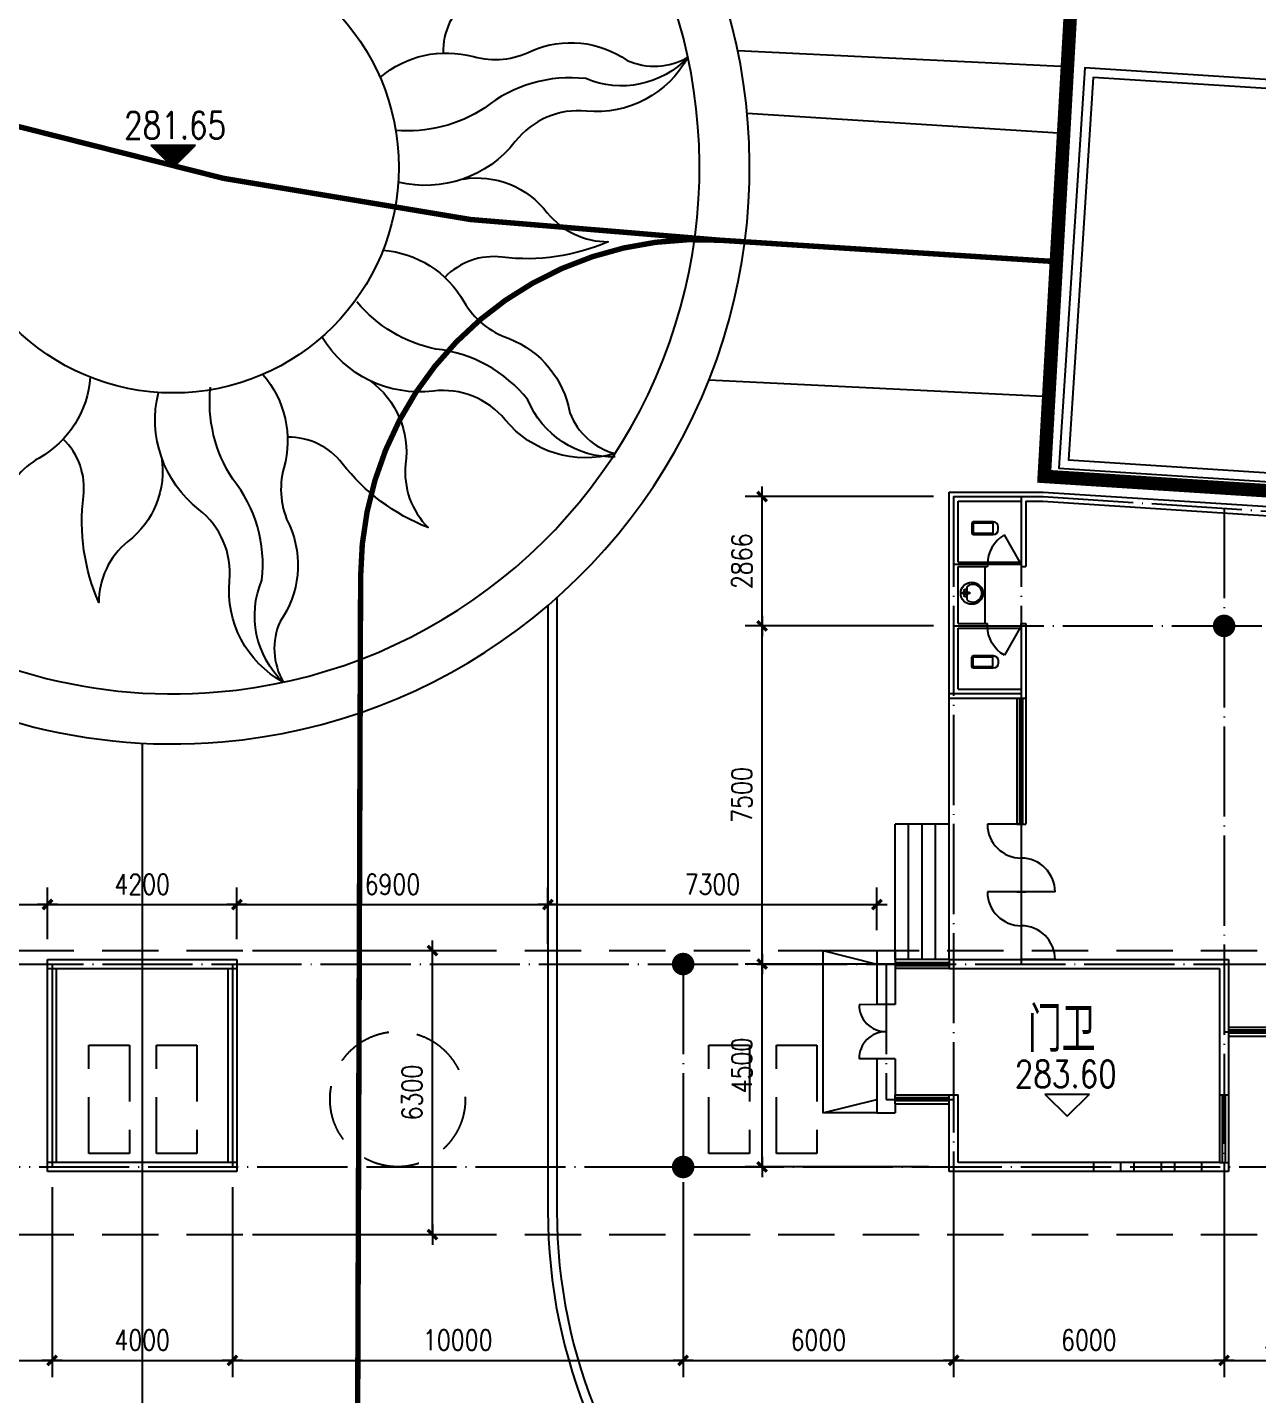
# Model space of a CAD drawing. Extents: x -335094 to -220327, y -102194 to 60595.
# Drawn here: x -275169 to -247877, y 14912 to 45235 of the extents above; entities that cross this region are included whole.
import ezdxf

# ---------------------------------------------------------------- set-up
doc = ezdxf.new("R2010")
doc.units = 0
doc.header["$LTSCALE"] = 1000
doc.header["$MEASUREMENT"] = 0
for name, pattern in [('CENTER', [2, 1.25, -0.25, 0.25, -0.25]), ('DOTE', [2.42, 2, -0.2, 0.02, -0.2]), ('HIDDEN', [0.375, 0.25, -0.125])]:
    doc.linetypes.add(name, pattern=pattern)
doc.layers.get('0').update_dxf_attribs({"linetype": 'CONTINUOUS'})
doc.layers.get('DEFPOINTS').update_dxf_attribs({"linetype": 'CONTINUOUS'})
for name, color, linetype in [('3', 84, 'CONTINUOUS'), ('BB', 5, 'CONTINUOUS'), ('COLUMN', 7, 'CONTINUOUS'), ('DOTE', 1, 'DOTE'), ('LAYER3', 12, 'CONTINUOUS'), ('LVTRY', 6, 'CONTINUOUS'), ('PUB_DIM', 84, 'CONTINUOUS'), ('PUB_TEXT', 7, 'CONTINUOUS'), ('WALL', 255, 'CONTINUOUS'), ('WINDOW', 84, 'CONTINUOUS')]:
    doc.layers.add(name, color=color, linetype=linetype)
doc.styles.add('_HZTXT', font='txt', dxfattribs={"width": 0.9, "bigfont": 'HZTXT'})
doc.styles.add('DIM_FONT', font='SIMPLEX', dxfattribs={"width": 0.8})
doc.dimstyles.new('DIMN150', dxfattribs={"dimscale": 1.5, "dimtxt": 300, "dimasz": 1, "dimexe": 250, "dimexo": 300, "dimgap": 150, "dimtad": 1, "dimdec": 0, "dimlfac": 0.05, "dimzin": 0, "dimtxsty": 'DIM_FONT', "dimblk": '_DIMX', "dimblk1": '_DIMX', "dimblk2": '_DIMX', "dimsah": 1, "dimcen": 100, "dimdle": 250, "dimclrd": 3, "dimclre": 3, "dimclrt": 7, "dimazin": 3, "dimtfac": 1, "dimtdec": 0, "dimtix": 1, "dimtmove": 0, "dimatfit": 3, "dimtolj": 1, "dimtzin": 0})

# ---------------------------------------------------------------- blocks, each defined once
blk = doc.blocks.new('_DIMX')
blk.add_line((-150, 0), (150, 0))
at = {"const_width": 50}
blk.add_lwpolyline([(-70, -70), (70, 70)], dxfattribs=at)
blk = doc.blocks.new('*D66')
at = {"color": 3, "linetype": 'BYBLOCK'}
for p, q in [((27000, 19511), (27000, 15296)), ((24002, 15671), (26999, 15671))]:
    blk.add_line(p, q, dxfattribs=at)
at = {"layer": 'DEFPOINTS', "color": 0, "linetype": 'BYBLOCK'}
for p in [(24000, 19961), (27000, 19961), (27000, 15671)]:
    blk.add_point(p, dxfattribs=at)
at = {"color": 3, "linetype": 'BYBLOCK', "xscale": 1.5, "yscale": 1.5, "zscale": 1.5, "rotation": 180}
blk.add_blockref('_DIMX', (24000, 15671), dxfattribs=at)
at = {"color": 3, "linetype": 'BYBLOCK', "xscale": 1.5, "yscale": 1.5, "zscale": 1.5}
blk.add_blockref('_DIMX', (27000, 15671), dxfattribs=at)
at = {"color": 7, "linetype": 'BYBLOCK', "insert": (25500, 16121), "char_height": 450, "attachment_point": 5, "style": 'DIM_FONT'}
blk.add_mtext('\\A1;3000', dxfattribs=at)
blk = doc.blocks.new('*D65')
at = {"color": 3, "linetype": 'BYBLOCK'}
for p, q in [((24000, 19511), (24000, 15296)), ((18002, 15671), (23999, 15671))]:
    blk.add_line(p, q, dxfattribs=at)
at = {"layer": 'DEFPOINTS', "color": 0, "linetype": 'BYBLOCK'}
for p in [(18000, 19961), (24000, 19961), (24000, 15671)]:
    blk.add_point(p, dxfattribs=at)
at = {"color": 3, "linetype": 'BYBLOCK', "xscale": 1.5, "yscale": 1.5, "zscale": 1.5, "rotation": 180}
blk.add_blockref('_DIMX', (18000, 15671), dxfattribs=at)
at = {"color": 3, "linetype": 'BYBLOCK', "xscale": 1.5, "yscale": 1.5, "zscale": 1.5}
blk.add_blockref('_DIMX', (24000, 15671), dxfattribs=at)
at = {"color": 7, "linetype": 'BYBLOCK', "insert": (21000, 16121), "char_height": 450, "attachment_point": 5, "style": 'DIM_FONT'}
blk.add_mtext('\\A1;6000', dxfattribs=at)
blk = doc.blocks.new('*D64')
at = {"color": 3, "linetype": 'BYBLOCK'}
for p, q in [((18000, 19511), (18000, 15296)), ((12002, 15671), (17999, 15671))]:
    blk.add_line(p, q, dxfattribs=at)
at = {"layer": 'DEFPOINTS', "color": 0, "linetype": 'BYBLOCK'}
for p in [(12000, 19961), (18000, 19961), (18000, 15671)]:
    blk.add_point(p, dxfattribs=at)
at = {"color": 3, "linetype": 'BYBLOCK', "xscale": 1.5, "yscale": 1.5, "zscale": 1.5, "rotation": 180}
blk.add_blockref('_DIMX', (12000, 15671), dxfattribs=at)
at = {"color": 3, "linetype": 'BYBLOCK', "xscale": 1.5, "yscale": 1.5, "zscale": 1.5}
blk.add_blockref('_DIMX', (18000, 15671), dxfattribs=at)
at = {"color": 7, "linetype": 'BYBLOCK', "insert": (15000, 16121), "char_height": 450, "attachment_point": 5, "style": 'DIM_FONT'}
blk.add_mtext('\\A1;6000', dxfattribs=at)
blk = doc.blocks.new('*D63')
at = {"color": 3, "linetype": 'BYBLOCK'}
for p, q in [((12000, 19511), (12000, 15296)), ((2001, 15671), (11999, 15671))]:
    blk.add_line(p, q, dxfattribs=at)
at = {"layer": 'DEFPOINTS', "color": 0, "linetype": 'BYBLOCK'}
for p in [(2000, 19961), (12000, 19961), (12000, 15671)]:
    blk.add_point(p, dxfattribs=at)
at = {"color": 3, "linetype": 'BYBLOCK', "xscale": 1.5, "yscale": 1.5, "zscale": 1.5, "rotation": 180}
blk.add_blockref('_DIMX', (2000, 15671), dxfattribs=at)
at = {"color": 3, "linetype": 'BYBLOCK', "xscale": 1.5, "yscale": 1.5, "zscale": 1.5}
blk.add_blockref('_DIMX', (12000, 15671), dxfattribs=at)
at = {"color": 7, "linetype": 'BYBLOCK', "insert": (7000, 16121), "char_height": 450, "attachment_point": 5, "style": 'DIM_FONT'}
blk.add_mtext('\\A1;10000', dxfattribs=at)
blk = doc.blocks.new('*D62')
at = {"color": 3, "linetype": 'BYBLOCK'}
for p, q in [((2000, 19511), (2000, 15296)), ((-1998, 15671), (1998, 15671))]:
    blk.add_line(p, q, dxfattribs=at)
at = {"layer": 'DEFPOINTS', "color": 0, "linetype": 'BYBLOCK'}
for p in [(-2000, 19961), (2000, 19961), (2000, 15671)]:
    blk.add_point(p, dxfattribs=at)
at = {"color": 3, "linetype": 'BYBLOCK', "xscale": 1.5, "yscale": 1.5, "zscale": 1.5, "rotation": 180}
blk.add_blockref('_DIMX', (-2000, 15671), dxfattribs=at)
at = {"color": 3, "linetype": 'BYBLOCK', "xscale": 1.5, "yscale": 1.5, "zscale": 1.5}
blk.add_blockref('_DIMX', (2000, 15671), dxfattribs=at)
at = {"color": 7, "linetype": 'BYBLOCK', "insert": (0, 16121), "char_height": 450, "attachment_point": 5, "style": 'DIM_FONT'}
blk.add_mtext('\\A1;4000', dxfattribs=at)
blk = doc.blocks.new('*D61')
at = {"color": 3, "linetype": 'BYBLOCK'}
for p, q in [((-2000, 19511), (-2000, 15296)), ((-11998, 15671), (-2002, 15671))]:
    blk.add_line(p, q, dxfattribs=at)
at = {"layer": 'DEFPOINTS', "color": 0, "linetype": 'BYBLOCK'}
for p in [(-2000, 19961), (-12000, 18461), (-2000, 15671)]:
    blk.add_point(p, dxfattribs=at)
at = {"color": 3, "linetype": 'BYBLOCK', "xscale": 1.5, "yscale": 1.5, "zscale": 1.5, "rotation": 180}
blk.add_blockref('_DIMX', (-12000, 15671), dxfattribs=at)
at = {"color": 3, "linetype": 'BYBLOCK', "xscale": 1.5, "yscale": 1.5, "zscale": 1.5}
blk.add_blockref('_DIMX', (-2000, 15671), dxfattribs=at)
at = {"color": 7, "linetype": 'BYBLOCK', "insert": (-7000, 16121), "char_height": 450, "attachment_point": 5, "style": 'DIM_FONT'}
blk.add_mtext('\\A1;10000', dxfattribs=at)
blk = doc.blocks.new('*D78')
at = {"color": 3, "linetype": 'BYBLOCK'}
for p, q in [((-2100, 25011), (-2100, 26156)), ((-8999, 25781), (-2102, 25781))]:
    blk.add_line(p, q, dxfattribs=at)
at = {"layer": 'DEFPOINTS', "color": 0, "linetype": 'BYBLOCK'}
for p in [(-2100, 25781), (-2100, 24561), (-9000, 22961)]:
    blk.add_point(p, dxfattribs=at)
at = {"color": 3, "linetype": 'BYBLOCK', "xscale": 1.5, "yscale": 1.5, "zscale": 1.5, "rotation": 180}
blk.add_blockref('_DIMX', (-9000, 25781), dxfattribs=at)
at = {"color": 3, "linetype": 'BYBLOCK', "xscale": 1.5, "yscale": 1.5, "zscale": 1.5}
blk.add_blockref('_DIMX', (-2100, 25781), dxfattribs=at)
at = {"color": 7, "linetype": 'BYBLOCK', "insert": (-5550, 26231), "char_height": 450, "attachment_point": 5, "style": 'DIM_FONT'}
blk.add_mtext('\\A1;6900', dxfattribs=at)
blk = doc.blocks.new('*D81')
at = {"color": 3, "linetype": 'BYBLOCK'}
for p, q in [((16300, 25211), (16300, 26156)), ((9001, 25781), (16299, 25781))]:
    blk.add_line(p, q, dxfattribs=at)
at = {"layer": 'DEFPOINTS', "color": 0, "linetype": 'BYBLOCK'}
for p in [(16300, 25781), (16300, 24761), (9000, 24461)]:
    blk.add_point(p, dxfattribs=at)
at = {"color": 3, "linetype": 'BYBLOCK', "xscale": 1.5, "yscale": 1.5, "zscale": 1.5, "rotation": 180}
blk.add_blockref('_DIMX', (9000, 25781), dxfattribs=at)
at = {"color": 3, "linetype": 'BYBLOCK', "xscale": 1.5, "yscale": 1.5, "zscale": 1.5}
blk.add_blockref('_DIMX', (16300, 25781), dxfattribs=at)
at = {"color": 7, "linetype": 'BYBLOCK', "insert": (12650, 26231), "char_height": 450, "attachment_point": 5, "style": 'DIM_FONT'}
blk.add_mtext('\\A1;7300', dxfattribs=at)
blk = doc.blocks.new('*D76')
at = {"color": 3, "linetype": 'BYBLOCK'}
for p, q in [((17550, 34827), (13377, 34827)), ((13752, 31963), (13752, 34826))]:
    blk.add_line(p, q, dxfattribs=at)
at = {"layer": 'DEFPOINTS', "color": 0, "linetype": 'BYBLOCK'}
for p in [(13752, 34827), (18000, 34827), (18000, 31961)]:
    blk.add_point(p, dxfattribs=at)
at = {"color": 3, "linetype": 'BYBLOCK', "xscale": 1.5, "yscale": 1.5, "zscale": 1.5}
for p, rotation in [((13752, 34827), 90), ((13752, 31961), 270)]:
    blk.add_blockref('_DIMX', p, dxfattribs=dict(at, rotation=rotation))
at = {"color": 7, "linetype": 'BYBLOCK', "insert": (13302, 33394), "char_height": 450, "attachment_point": 5, "rotation": 90, "style": 'DIM_FONT'}
blk.add_mtext('\\A1;2866', dxfattribs=at)
blk = doc.blocks.new('*D75')
at = {"color": 3, "linetype": 'BYBLOCK'}
for p, q in [((17550, 31961), (13377, 31961)), ((13752, 24463), (13752, 31960))]:
    blk.add_line(p, q, dxfattribs=at)
at = {"layer": 'DEFPOINTS', "color": 0, "linetype": 'BYBLOCK'}
for p in [(13752, 31961), (18000, 31961), (18000, 24461)]:
    blk.add_point(p, dxfattribs=at)
at = {"color": 3, "linetype": 'BYBLOCK', "xscale": 1.5, "yscale": 1.5, "zscale": 1.5}
for p, rotation in [((13752, 31961), 90), ((13752, 24461), 270)]:
    blk.add_blockref('_DIMX', p, dxfattribs=dict(at, rotation=rotation))
at = {"color": 7, "linetype": 'BYBLOCK', "insert": (13302, 28211), "char_height": 450, "attachment_point": 5, "rotation": 90, "style": 'DIM_FONT'}
blk.add_mtext('\\A1;7500', dxfattribs=at)
blk = doc.blocks.new('*D74')
at = {"color": 3, "linetype": 'BYBLOCK'}
for p, q in [((17550, 24461), (13377, 24461)), ((13752, 19963), (13752, 24460)), ((17450, 19961), (13377, 19961))]:
    blk.add_line(p, q, dxfattribs=at)
at = {"layer": 'DEFPOINTS', "color": 0, "linetype": 'BYBLOCK'}
for p in [(13752, 24461), (18000, 24461), (17900, 19961)]:
    blk.add_point(p, dxfattribs=at)
at = {"color": 3, "linetype": 'BYBLOCK', "xscale": 1.5, "yscale": 1.5, "zscale": 1.5}
for p, rotation in [((13752, 24461), 90), ((13752, 19961), 270)]:
    blk.add_blockref('_DIMX', p, dxfattribs=dict(at, rotation=rotation))
at = {"color": 7, "linetype": 'BYBLOCK', "insert": (13302, 22211), "char_height": 450, "attachment_point": 5, "rotation": 90, "style": 'DIM_FONT'}
blk.add_mtext('\\A1;4500', dxfattribs=at)
blk = doc.blocks.new('*D82')
at = {"color": 3, "linetype": 'BYBLOCK'}
for p, q in [((2450, 24761), (6812, 24761)), ((6437, 18463), (6437, 24760)), ((2450, 18461), (6812, 18461))]:
    blk.add_line(p, q, dxfattribs=at)
at = {"layer": 'DEFPOINTS', "color": 0, "linetype": 'BYBLOCK'}
for p in [(2000, 24761), (6437, 24761), (2000, 18461)]:
    blk.add_point(p, dxfattribs=at)
at = {"color": 3, "linetype": 'BYBLOCK', "xscale": 1.5, "yscale": 1.5, "zscale": 1.5}
for p, rotation in [((6437, 24761), 90), ((6437, 18461), 270)]:
    blk.add_blockref('_DIMX', p, dxfattribs=dict(at, rotation=rotation))
at = {"color": 7, "linetype": 'BYBLOCK', "insert": (5987, 21611), "char_height": 450, "attachment_point": 5, "rotation": 90, "style": 'DIM_FONT'}
blk.add_mtext('\\A1;6300', dxfattribs=at)
blk = doc.blocks.new('*D80')
at = {"color": 3, "linetype": 'BYBLOCK'}
for p, q in [((9000, 24911), (9000, 26156)), ((2101, 25781), (8998, 25781))]:
    blk.add_line(p, q, dxfattribs=at)
at = {"layer": 'DEFPOINTS', "color": 0, "linetype": 'BYBLOCK'}
for p in [(9000, 25781), (2100, 24561), (9000, 24461)]:
    blk.add_point(p, dxfattribs=at)
at = {"color": 3, "linetype": 'BYBLOCK', "xscale": 1.5, "yscale": 1.5, "zscale": 1.5, "rotation": 180}
blk.add_blockref('_DIMX', (2100, 25781), dxfattribs=at)
at = {"color": 3, "linetype": 'BYBLOCK', "xscale": 1.5, "yscale": 1.5, "zscale": 1.5}
blk.add_blockref('_DIMX', (9000, 25781), dxfattribs=at)
at = {"color": 7, "linetype": 'BYBLOCK', "insert": (5550, 26231), "char_height": 450, "attachment_point": 5, "style": 'DIM_FONT'}
blk.add_mtext('\\A1;6900', dxfattribs=at)
blk = doc.blocks.new('*D79')
at = {"color": 3, "linetype": 'BYBLOCK'}
for p, q in [((2100, 25011), (2100, 26156)), ((-2098, 25781), (2098, 25781))]:
    blk.add_line(p, q, dxfattribs=at)
at = {"layer": 'DEFPOINTS', "color": 0, "linetype": 'BYBLOCK'}
for p in [(2100, 25781), (-2100, 24561), (2100, 24561)]:
    blk.add_point(p, dxfattribs=at)
at = {"color": 3, "linetype": 'BYBLOCK', "xscale": 1.5, "yscale": 1.5, "zscale": 1.5, "rotation": 180}
blk.add_blockref('_DIMX', (-2100, 25781), dxfattribs=at)
at = {"color": 3, "linetype": 'BYBLOCK', "xscale": 1.5, "yscale": 1.5, "zscale": 1.5}
blk.add_blockref('_DIMX', (2100, 25781), dxfattribs=at)
at = {"color": 7, "linetype": 'BYBLOCK', "insert": (0, 26231), "char_height": 450, "attachment_point": 5, "style": 'DIM_FONT'}
blk.add_mtext('\\A1;4200', dxfattribs=at)
blk = doc.blocks.new('_YZH')
at = {"const_width": 0.5}
blk.add_lwpolyline([(-0.25, 0, 1), (0.25, 0, 1)], format="xyb", close=True, dxfattribs=at)
blk = doc.blocks.new('*X8')
at = {"color": 0}
for p, q in [((234081992, 145050225), (234084442, 145050225)), ((234082068, 145050150), (234084365, 145050150)), ((234082144, 145050075), (234084289, 145050075)), ((234082220, 145050000), (234084213, 145050000)), ((234082296, 145049925), (234084137, 145049925)), ((234082372, 145049850), (234084061, 145049850)), ((234082448, 145049775), (234083985, 145049775)), ((234082525, 145049700), (234083909, 145049700)), ((234082601, 145049625), (234083832, 145049625)), ((234082677, 145049550), (234083756, 145049550)), ((234082753, 145049475), (234083680, 145049475)), ((234082829, 145049400), (234083604, 145049400)), ((234082905, 145049325), (234083528, 145049325)), ((234082981, 145049250), (234083452, 145049250)), ((234083058, 145049175), (234083376, 145049175)), ((234083134, 145049100), (234083299, 145049100)), ((234083210, 145049025), (234083223, 145049025))]:
    blk.add_line(p, q, dxfattribs=at)
blk = doc.blocks.new('_WBLK')
for p, q in [((-0.5, 0.5), (0.5, 0.5)), ((0.5, 0.167), (-0.5, 0.167)), ((0.5, -0.167), (-0.5, -0.167)), ((-0.5, -0.5), (0.5, -0.5))]:
    blk.add_line(p, q)
blk = doc.blocks.new('M_A11UZJ')
for p, q in [((0.5, 0), (0.5, 0.5)), ((-0.5, -0.5), (-0.5, 0))]:
    blk.add_line(p, q)
for centre, start, end in [((-0.5, 0), 0, 0), ((0.5, 0), 90, 180), ((-0.5, 0), 270, 0)]:
    blk.add_arc(centre, 0.5, start, end)
blk = doc.blocks.new('M_A3PTU')
for p, q in [((-0.5, 0), (-0.499, -0.498)), ((0.5, 0), (0.499, -0.498))]:
    blk.add_line(p, q)
for centre, start, end in [((-0.498, -0.001), 269.885, 0.0763), ((0.498, -0.001), 179.9237, 270.115)]:
    blk.add_arc(centre, 0.498, start, end)
blk = doc.blocks.new('_DBLK')
blk.add_line((-0.5, 0), (0, -0.866))
blk.add_arc((-0.5, 0), 1, 300, 0)
blk = doc.blocks.new('_LV6')
for p, q in [((100, -300), (-100, -300)), ((-140, -340), (-140, -780)), ((-110, -340), (-110, -770)), ((100, -330), (-100, -330)), ((110, -770), (110, -340)), ((140, -780), (140, -340)), ((140, -770), (-140, -770)), ((-30, -890), (30, -890))]:
    blk.add_line(p, q)
for centre, radius, start, end in [((-100, -340), 40, 90, 180), ((100, -340), 40, 0, 90), ((-100, -340), 10, 90, 180), ((100, -340), 10, 0, 90), ((-30, -780), 110, 180, 270), ((30, -780), 110, 270, 0)]:
    blk.add_arc(centre, radius, start, end)
blk = doc.blocks.new('M_E33IEP')
for p, q in [((44, -21), (44, 20)), ((44, 20), (194, 20)), ((135, 135), (135, 20)), ((194, 20), (194, -21)), ((194, -21), (44, -21)), ((135, -21), (135, -144))]:
    blk.add_line(p, q)
for centre, radius in [((248, -5), 246), ((106, 56), 26.7), ((105, -55), 26.7)]:
    blk.add_circle(centre, radius)
blk.add_arc((274, -5), 197, 225.2527, 134.7473)
at = {"style": 'DIM_FONT', "width": 0.8, "flags": 9}
for tag in ['XSIZE', 'YSIZE']:
    blk.add_attdef(tag, (0, 0), '', height=0.5, dxfattribs=at)
at = {"width": 0.8, "flags": 9}
for tag in ['YSIZE', 'XSIZE']:
    blk.add_attdef(tag, (2, -251), '', height=150, dxfattribs=at)

msp = doc.modelspace()

# ---------------------------------------------------------------- linework, layer by layer
at = {"layer": '3'}
for p, q in [((-252097.576, 44362.518), (-259410.525, 44717.961)), ((-272430.505, 42619.298), (-271933.677, 42129.938)), ((-272430.505, 42619.298), (-271436.849, 42619.298)), ((-271933.677, 42129.938), (-271436.849, 42619.298)), ((-252477.647, 37041.163), (-260049.167, 37409.173)), ((-252599.465, 21575.284), (-252102.636, 21085.924)), ((-252599.465, 21575.284), (-251605.808, 21575.284)), ((-252102.636, 21085.924), (-251605.808, 21575.284))]:
    msp.add_line(p, q, dxfattribs=at)
for points in [[(-267204.491, 46493.712, -0.275146593), (-265353.702, 47286.508, 0.228867639), (-263944.437, 47787.59, -0.135099448), (-265366.786, 45881.633, 0.236187895), (-265947.965, 44665.5, -0.095768669)], [(-267343.073, 44121.292, -0.250056001), (-265272.37, 44585.316, 0.187259608), (-263981.166, 44715.673, -0.259686602), (-261862.674, 44503.223, 0.241454643), (-260516.129, 44572.025, -0.300587836), (-262766.161, 43378.971, 0.25630937), (-264345.846, 42701.07, -0.295179867), (-266940.438, 41803.281)], [(-260516.129, 44572.025, -0.311530809), (-262782.026, 44097.307, 0.201568341), (-265018.82, 43450.082, -0.167067519), (-266997.504, 42950.505, -0.167067519)], [(-265503.983, 41871.553, -0.275146593), (-263634.686, 41123.439, 0.228867639), (-262283.867, 40481.257, -0.135099448), (-264637.335, 40139.294, 0.236187895), (-265908.226, 39690.314, -0.095768669)], [(-267279.53, 40291.991, -0.250056001), (-265487.207, 39155.897, 0.187259608), (-264482.012, 38335.054, -0.259686602), (-263134.237, 36686.829, 0.241454643), (-262133.435, 35783.329, -0.300587836), (-264568.065, 36530.725, 0.25630937), (-266164.419, 37168.383, -0.295179867), (-268633.906, 38368.204)], [(-262129.664, 35709.041, -0.311530809), (-264067.571, 36975.596, 0.201568341), (-266106.88, 38099.591, -0.167067519), (-267859.275, 39145.477, -0.167067519)], [(-273771.624, 37475.791, -0.250056001), (-274907.718, 35683.469, 0.187259608), (-275728.56, 34678.273, -0.259686602), (-277376.786, 33330.498, 0.241454643), (-278280.286, 32329.697, -0.300587836), (-277532.89, 34764.326, 0.25630937), (-276895.232, 36360.68, -0.295179867), (-275695.411, 38830.167)], [(-269942.322, 37539.334, -0.250056001), (-269478.299, 35468.631, 0.187259608), (-269347.942, 34177.428, -0.259686602), (-269560.392, 32058.935, 0.241454643), (-269491.59, 30712.39, -0.300587836), (-270684.644, 32962.422, 0.25630937), (-271362.545, 34542.107, -0.295179867), (-272260.334, 37136.7)], [(-267569.903, 37400.752, -0.275146593), (-266777.107, 35549.963, 0.228867639), (-266276.025, 34140.699, -0.135099448), (-268181.981, 35563.047, 0.236187895), (-269398.115, 36144.226, -0.095768669)], [(-269491.59, 30712.39, -0.311530809), (-269966.308, 32978.287, 0.201568341), (-270613.533, 35215.081, -0.172224572), (-271107.216, 37256.429, 1.903717833)], [(-272192.062, 35700.244, -0.275146593), (-272940.176, 33830.947, 0.228867639), (-273582.358, 32480.129, -0.135099448), (-273924.321, 34833.596, 0.236187895), (-274373.301, 36104.487, -0.095768669)]]:
    msp.add_lwpolyline(points, format="xyb", dxfattribs=at)
at = {"layer": '3', "linetype": 'CENTER', "const_width": 120}
for points in [[(-281456.65, 45043.494, 0.082448222), (-259798.894, 40514.055, 0.075375838)], [(-259798.894, 40514.055, 0.431929039), (-267775.698, 33055.625, 0.431929039)]]:
    msp.add_lwpolyline(points, format="xyb", dxfattribs=at)
msp.add_lwpolyline([(-267775.698, 33055.625), (-267892.037, 0)], dxfattribs=at)
at = {"layer": '3'}
msp.add_circle((-271933.677, 42129.938), 5003.912, dxfattribs=at)
for radius, start, end in [(12787.775, 274.8682353, 105.7539001), (12787.775, 105.7539001, 274.872167), (12787.775, 105.7539001, 274.872167), (11675.795, 274.8682353, 105.7539001), (11675.795, 105.7539001, 274.872167), (11675.795, 105.7539001, 274.872167)]:
    msp.add_arc((-271933.677, 42129.938), radius, start, end, dxfattribs=at)
at = {"layer": 'BB'}
for p, q in [((-263421.25, 32587.099), (-263421.25, 18983.741)), ((-263621.25, 32412.39), (-263621.25, 18983.741))]:
    msp.add_line(p, q, dxfattribs=at)
for radius in [12000, 11800]:
    msp.add_arc((-251621.25, 18983.741), radius, 180, 269.869329, dxfattribs=at)
at = {"layer": 'DOTE'}
for p, q in [((-254621.202, 34827.429), (-254621.202, 18461.062)), ((-254621.202, 34827.429), (-252636.354, 34827.429)), ((-253121.202, 34827.429), (-253121.202, 30461.062)), ((-252636.354, 34827.429), (-238025.758, 33885.942)), ((-248621.202, 34572.565), (-248621.202, 18461.062)), ((-254621.202, 33327.429), (-253121.202, 33327.429)), ((-254621.202, 31961.062), (-238117.614, 31961.062)), ((-304963.438, 24461.062), (-238475.52, 24461.062)), ((-260621.202, 24461.062), (-260621.202, 18461.062)), ((-256121.202, 24461.062), (-256121.202, 21461.062)), ((-248621.202, 22961.062), (-238547.101, 22961.062)), ((-306368.779, 19961.062), (-245621.202, 19961.062))]:
    msp.add_line(p, q, dxfattribs=at)
at = {"layer": 'DOTE', "linetype": 'BYBLOCK'}
for p, q in [((-254721.202, 30461.062), (-253121.202, 30461.062)), ((-253121.202, 30461.062), (-253121.202, 24461.062)), ((-256121.202, 21461.062), (-254621.202, 21461.062))]:
    msp.add_line(p, q, dxfattribs=at)
at = {"layer": 'LAYER3', "linetype": 'BYBLOCK'}
for p, q in [((-272621.25, 29360.661), (-272621.25, 0)), ((-274621.25, 24461.062), (-274621.25, 19961.062)), ((-270621.25, 24461.062), (-270621.25, 19961.062))]:
    msp.add_line(p, q, dxfattribs=at)
at = {"layer": 'WALL', "linetype": 'BYBLOCK'}
for p, q in [((-254721.202, 34927.429), (-252633.136, 34927.429)), ((-254721.202, 30361.062), (-254721.202, 34927.429)), ((-252633.136, 34927.429), (-237921.183, 33979.411)), ((-254521.202, 34727.429), (-253121.202, 34727.429)), ((-254521.202, 33377.429), (-254521.202, 34727.429)), ((-253121.202, 34727.429), (-253121.202, 33377.429)), ((-253021.202, 34727.429), (-252639.573, 34727.429)), ((-253021.202, 34727.429), (-253021.202, 33277.429)), ((-252639.573, 34727.429), (-238130.332, 33792.473)), ((-254521.202, 33377.429), (-253871.202, 33377.429)), ((-253871.202, 33377.429), (-253871.202, 33277.429)), ((-253121.202, 33377.429), (-253121.202, 33277.429)), ((-254521.202, 32011.062), (-254521.202, 33277.429)), ((-254521.202, 33277.429), (-253871.202, 33277.429)), ((-253121.202, 33277.429), (-253021.202, 33277.429)), ((-254521.202, 32011.062), (-253871.202, 32011.062)), ((-254521.202, 30561.062), (-254521.202, 31911.062)), ((-254521.202, 31911.062), (-253871.202, 31911.062)), ((-253871.202, 31911.062), (-253871.202, 32011.062)), ((-253121.202, 32011.062), (-253021.202, 32011.062)), ((-253121.202, 31911.062), (-253121.202, 32011.062)), ((-253121.202, 31911.062), (-253121.202, 30561.062)), ((-253021.202, 32011.062), (-253021.202, 30561.062)), ((-254721.202, 30361.062), (-253221.202, 30361.062)), ((-254521.202, 30561.062), (-253121.202, 30561.062)), ((-253221.202, 30361.062), (-253021.202, 30361.062)), ((-253021.202, 30561.062), (-253021.202, 30361.062)), ((-253221.202, 27561.062), (-253021.202, 27561.062)), ((-253221.202, 27561.062), (-253021.202, 27561.062)), ((-253221.202, 26061.062), (-253021.202, 26061.062)), ((-253221.202, 26061.062), (-253021.202, 26061.062)), ((-256321.202, 24761.062), (-255921.202, 24761.062)), ((-256321.202, 24761.062), (-256321.202, 23561.062)), ((-255921.202, 24761.062), (-255921.202, 24561.062)), ((-274721.25, 24361.062), (-274721.25, 24561.062)), ((-274721.25, 24561.062), (-270521.25, 24561.062)), ((-274721.25, 24361.062), (-270521.25, 24361.062)), ((-270521.25, 24561.062), (-270521.25, 24361.062)), ((-255921.202, 24561.062), (-255921.202, 24361.062)), ((-255921.202, 24361.062), (-255921.202, 23561.062)), ((-254721.202, 24561.062), (-253221.202, 24561.062)), ((-254721.202, 24561.062), (-254721.202, 24361.062)), ((-254721.202, 24361.062), (-248721.202, 24361.062)), ((-253221.202, 24561.062), (-253021.202, 24561.062)), ((-253221.202, 24561.062), (-253221.202, 24561.062)), ((-253021.202, 24561.062), (-253021.202, 24561.062)), ((-253021.202, 24561.062), (-248521.202, 24561.062)), ((-248721.202, 24361.062), (-248721.202, 23061.062)), ((-248521.202, 24561.062), (-248521.202, 23061.062)), ((-255921.202, 23561.062), (-256321.202, 23561.062)), ((-248721.202, 23061.062), (-248721.202, 21561.062)), ((-248521.202, 23061.062), (-248521.202, 22861.062)), ((-248521.202, 22861.062), (-248521.202, 21561.062)), ((-255921.202, 22361.062), (-256321.202, 22361.062)), ((-256321.202, 22361.062), (-256321.202, 21161.062)), ((-255921.202, 22361.062), (-255921.202, 21561.062)), ((-255921.202, 21361.062), (-255921.202, 21561.062)), ((-254721.202, 21361.062), (-254721.202, 21561.062)), ((-254721.202, 21561.062), (-254521.202, 21561.062)), ((-254521.202, 20061.062), (-254521.202, 21561.062)), ((-248721.202, 21561.062), (-248521.202, 21561.062)), ((-255921.202, 21361.062), (-255921.202, 21161.062)), ((-254721.202, 19861.062), (-254721.202, 21361.062)), ((-256321.202, 21161.062), (-255921.202, 21161.062)), ((-274721.25, 19861.062), (-274721.25, 20061.062)), ((-270521.25, 20061.062), (-274721.25, 20061.062)), ((-270521.25, 20061.062), (-270521.25, 19861.062)), ((-248721.202, 20061.062), (-254521.202, 20061.062)), ((-251521.202, 20061.062), (-251521.202, 19861.062)), ((-250921.202, 20061.062), (-250921.202, 19861.062)), ((-250621.202, 20061.062), (-250621.202, 19861.062)), ((-250021.202, 20061.062), (-250021.202, 19861.062)), ((-249721.202, 20061.062), (-249721.202, 19861.062)), ((-249121.202, 20061.062), (-249121.202, 19861.062)), ((-248721.202, 20061.062), (-248521.202, 20061.062)), ((-248521.202, 20061.062), (-248521.202, 19861.062)), ((-270521.25, 19861.062), (-274721.25, 19861.062)), ((-248521.202, 19861.062), (-254721.202, 19861.062))]:
    msp.add_line(p, q, dxfattribs=at)
at = {"layer": 'WALL', "const_width": 300}
msp.add_lwpolyline([(-235846.016, 60444.809), (-236082.311, 56777.828), (-251351.771, 57561.51), (-252610.967, 35276.727), (-237555.174, 34306.551), (-238126.572, 22332.765), (-225923.385, 21664.16)], dxfattribs=at)
at = {"layer": 'WALL'}
for points in [[(-245427.662, 43932.718), (-251714.623, 44337.841), (-251978.275, 40246.327), (-251978.275, 40246.327), (-252286.94, 35456.262), (-245999.979, 35051.138)], [(-245240.937, 43720.271), (-251527.898, 44125.394), (-251765.828, 40433.052), (-251765.828, 40433.052), (-252074.493, 35642.987), (-245787.532, 35237.863)]]:
    msp.add_lwpolyline(points, dxfattribs=at)
at = {"layer": 'WINDOW'}
msp.add_line((-252181.308, 42880.663), (-259202.143, 43327.953), dxfattribs=at)
at = {"layer": 'WINDOW', "linetype": 'BYBLOCK'}
for p, q in [((-253871.202, 33377.429), (-253121.202, 33377.429)), ((-253921.202, 32011.062), (-253921.202, 33277.429)), ((-253871.202, 31911.062), (-253121.202, 31911.062)), ((-254721.202, 24561.062), (-254721.202, 30361.062)), ((-254721.202, 27561.062), (-255921.202, 27561.062)), ((-255921.202, 24561.062), (-255921.202, 27561.062)), ((-255621.202, 24561.062), (-255621.202, 27561.062)), ((-255321.202, 24561.062), (-255321.202, 27561.062)), ((-255021.202, 24561.062), (-255021.202, 27561.062)), ((-257521.202, 24761.062), (-256321.202, 24461.062)), ((-257521.202, 24761.062), (-256321.202, 24761.062)), ((-257521.202, 24761.062), (-257521.202, 21161.062)), ((-274721.25, 20061.062), (-274721.25, 24361.062)), ((-274521.25, 20061.062), (-274521.25, 24361.062)), ((-270721.25, 24361.062), (-270721.25, 20061.062)), ((-270521.25, 24361.062), (-270521.25, 20061.062)), ((-257521.202, 21161.062), (-256321.202, 21461.062)), ((-256321.202, 21161.062), (-257521.202, 21161.062))]:
    msp.add_line(p, q, dxfattribs=at)
at = {"layer": 'WINDOW', "linetype": 'HIDDEN', "ltscale": 5}
for p, q in [((-292261.451, 24761.062), (-245921.202, 24761.062)), ((-292261.451, 18461.062), (-245921.202, 18461.062))]:
    msp.add_line(p, q, dxfattribs=at)
at = {"layer": 'WINDOW', "linetype": 'CENTER', "const_width": 120}
msp.add_lwpolyline([(-252341.877, 40038.977), (-259798.894, 40514.055)], dxfattribs=at)
at = {"layer": 'WINDOW', "linetype": 'HIDDEN', "ltscale": 5}
for points in [[(-273806.049, 20261.062), (-273806.049, 22661.062), (-272906.049, 22661.062), (-272906.049, 20261.062)], [(-272306.049, 20261.062), (-272306.049, 22661.062), (-271406.049, 22661.062), (-271406.049, 20261.062)], [(-260052.152, 20261.062), (-260052.152, 22661.062), (-259152.152, 22661.062), (-259152.152, 20261.062)], [(-258552.152, 20261.062), (-258552.152, 22661.062), (-257652.152, 22661.062), (-257652.152, 20261.062)]]:
    msp.add_lwpolyline(points, close=True, dxfattribs=at)
msp.add_circle((-266954.248, 21465.232), 1500, dxfattribs=at)

# ---------------------------------------------------------------- block references
at = {"layer": '3', "xscale": 0.4, "yscale": 0.4, "zscale": 0.4, "rotation": 9.71223101942087e-11}
msp.add_blockref('*X8', (-93905220.287, -57977477.426), dxfattribs=at)
at = {"layer": 'COLUMN', "linetype": 'BYBLOCK', "xscale": 500, "yscale": 500, "zscale": 600}
for p in [(-248621.202, 31961.062), (-260621.202, 24461.062), (-260621.202, 19961.062)]:
    msp.add_blockref('_YZH', p, dxfattribs=at)
at = {"layer": 'LVTRY', "linetype": 'BYBLOCK', "rotation": 89.99999999999504}
msp.add_blockref('_LV6', (-254521.202, 34127.429), dxfattribs=at)
at = {"layer": 'LVTRY', "linetype": 'BYBLOCK'}
msp.add_blockref('M_E33IEP', (-254466.013, 32690.129), dxfattribs=at)
at = {"layer": 'LVTRY', "linetype": 'BYBLOCK', "xscale": -1, "rotation": 90.00000000000496}
msp.add_blockref('_LV6', (-254521.202, 31161.062), dxfattribs=at)
at = {"layer": 'WINDOW', "linetype": 'BYBLOCK'}
for name, p, xscale, yscale, zscale, rotation in [('_DBLK', (-253496.202, 33327.429), 750, 750, 750, 180), ('_WBLK', (-253121.202, 28961.062), 2800, 200.0000000000036, 2800, 270), ('M_A11UZJ', (-253121.202, 26811.062), 1500, 1500, 1500, 90), ('M_A11UZJ', (-253121.202, 25311.062), 1500, 1500, 1500, 90), ('_WBLK', (-255321.202, 24461.062), 1200, 200, 1200, 180), ('M_A3PTU', (-256121.202, 22961.062), 1200, 1200, 1200, 270), ('_WBLK', (-248621.202, 20811.062), 1500, 200.0000000000036, 1500, 270)]:
    msp.add_blockref(name, p, dxfattribs=dict(at, xscale=xscale, yscale=yscale, zscale=zscale, rotation=rotation))
for name, p, xscale, yscale, zscale in [('_DBLK', (-253496.202, 31961.062), -750, 750, 750), ('_WBLK', (-247221.202, 22961.062), 2600, 199.9999999999927, 2600), ('_WBLK', (-255321.202, 21461.062), 1200, 200, 1200)]:
    msp.add_blockref(name, p, dxfattribs=dict(at, xscale=xscale, yscale=yscale, zscale=zscale))

# ---------------------------------------------------------------- texts
at = {"layer": 'PUB_TEXT', "linetype": 'CONTINUOUS', "style": 'DIM_FONT', "width": 0.8}
for s, p in [('281.65', (-273022.258, 42764.893)), ('283.60', (-253265.222, 21720.879))]:
    msp.add_text(s, height=600, dxfattribs=at).set_placement(p)
at = {"layer": 'PUB_TEXT', "style": '_HZTXT', "width": 0.75}
msp.add_text('门卫', height=1000, dxfattribs=at).set_placement((-252973.317, 22513.228))

# ---------------------------------------------------------------- dimensions: what is measured, and where the dimension line sits
at = {"layer": 'PUB_DIM', "linetype": 'BYBLOCK'}
for base, p1, p2, override, picture, middle in [((-258869.511, 34827.429), (-254621.202, 31961.062), (-254621.202, 34827.429), {"dimlfac": 1, "dimse1": 1}, '*D76', (-259319.511, 33394.246)), ((-258869.511, 31961.062), (-254621.202, 24461.062), (-254621.202, 31961.062), {"dimlfac": 1, "dimse1": 1}, '*D75', (-259319.511, 28211.062)), ((-266184.124, 24761.062), (-270621.25, 18461.062), (-270621.25, 24761.062), {"dimlfac": 1}, '*D82', (-266634.124, 21611.062)), ((-258869.511, 24461.062), (-254721.202, 19961.062), (-254621.202, 24461.062), {"dimlfac": 1}, '*D74', (-259319.511, 22211.062))]:
    dim = msp.add_linear_dim(base=base, p1=p1, p2=p2, angle=90, dimstyle='DIMN150', override=override, dxfattribs=at)
    dim.commit()
    dim.dimension.update_dxf_attribs({"geometry": picture, "text_midpoint": middle, "insert": (-272621.25, 0)})
for base, p1, p2, picture, middle in [((-274721.25, 25781.083), (-281621.25, 22961.062), (-274721.25, 24561.062), '*D78', (-278171.25, 26231.083)), ((-270521.25, 25781.083), (-274721.25, 24561.062), (-270521.25, 24561.062), '*D79', (-272621.25, 26231.083)), ((-263621.25, 25781.083), (-270521.25, 24561.062), (-263621.25, 24461.062), '*D80', (-267071.25, 26231.083)), ((-256321.202, 25781.083), (-263621.25, 24461.062), (-256321.202, 24761.062), '*D81', (-259971.226, 26231.083)), ((-274621.25, 15670.904), (-284621.202, 18461.062), (-274621.25, 19961.062), '*D61', (-279621.226, 16120.904)), ((-270621.25, 15670.904), (-274621.25, 19961.062), (-270621.25, 19961.062), '*D62', (-272621.25, 16120.904)), ((-260621.202, 15670.904), (-270621.25, 19961.062), (-260621.202, 19961.062), '*D63', (-265621.226, 16120.904)), ((-254621.202, 15670.904), (-260621.202, 19961.062), (-254621.202, 19961.062), '*D64', (-257621.202, 16120.904)), ((-248621.202, 15670.904), (-254621.202, 19961.062), (-248621.202, 19961.062), '*D65', (-251621.202, 16120.904)), ((-245621.202, 15670.904), (-248621.202, 19961.062), (-245621.202, 19961.062), '*D66', (-247121.202, 16120.904))]:
    dim = msp.add_linear_dim(base=base, p1=p1, p2=p2, dimstyle='DIMN150', override={"dimlfac": 1, "dimse1": 1}, dxfattribs=at)
    dim.commit()
    dim.dimension.update_dxf_attribs({"geometry": picture, "text_midpoint": middle, "insert": (-272621.25, 0)})

doc.saveas('drawing.dxf')
